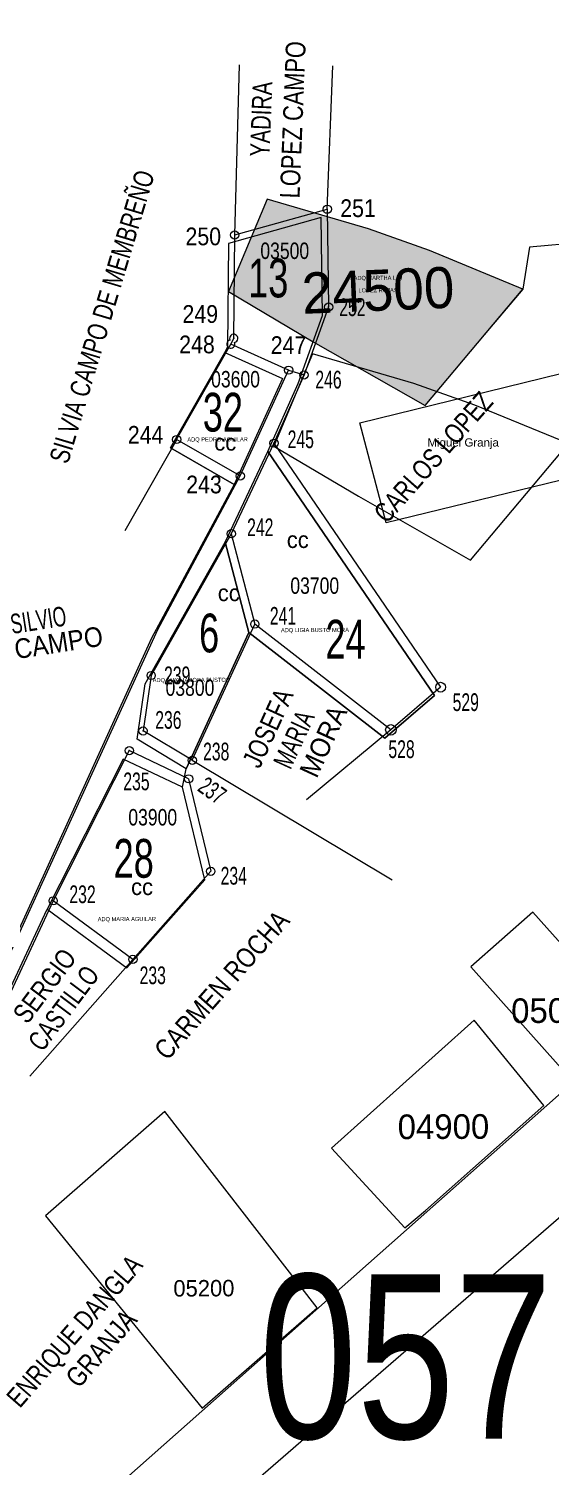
# Model space of a CAD drawing. Header units: inches. Extents: x 610851 to 630254, y 1234683 to 1264905.
# Drawn here: x 623248.4 to 623311.9, y 1244450.3 to 1244625.4 of the extents above; entities that cross this region are included whole.
import ezdxf
from ezdxf.enums import TextEntityAlignment as Align

# ---------------------------------------------------------------- set-up
doc = ezdxf.new("R2010")
doc.units = ezdxf.units.IN
doc.header["$MEASUREMENT"] = 0
for name, color, linetype, lineweight in [('LAYER000', 7, 'Continuous', 0), ('LAYER1', 5, 'Continuous', 0), ('Level 18', 7, 'Continuous', 0), ('Level 2', 7, 'Continuous', 0), ('Level 20', 7, 'Continuous', 0), ('Level 3', 7, 'Continuous', 0), ('Level 4', 7, 'Continuous', 0), ('Level 7', 7, 'Continuous', 0), ('PARCELAS', 7, 'Continuous', 0)]:
    doc.layers.add(name, color=color, linetype=linetype, lineweight=lineweight)
doc.styles.get("Standard").update_dxf_attribs({"font": 'arial.ttf'})
doc.styles.add('Styledgn000', font='dgn000.shx')
doc.styles.add('Styledgn003', font='dgn003.shx')
doc.styles.add('Styledgn032', font='dgn032.shx')

msp = doc.modelspace()

# ---------------------------------------------------------------- hatches: boundary and pattern name
at = {"layer": 'PARCELAS', "linetype": 'Continuous'}
msp.add_hatch(color=6, dxfattribs=at).paths.add_polyline_path([(623296.69251, 1244579.44501), (623308.61621, 1244593.65511), (623297.24211, 1244598.33701), (623289.79511, 1244600.97361), (623277.46711, 1244604.59911), (623272.73811, 1244593.35291), (623283.06081, 1244587.23391)])
msp.add_hatch(color=6, dxfattribs=at).paths.add_polyline_path([(623296.69251, 1244579.44501), (623308.61621, 1244593.65511), (623297.24211, 1244598.33701), (623289.79511, 1244600.97361), (623277.46711, 1244604.59911), (623272.73811, 1244593.35291), (623283.06081, 1244587.23391)])
msp.add_hatch(color=6, dxfattribs=at).paths.add_polyline_path([(623296.69251, 1244579.44501), (623308.61621, 1244593.65511), (623297.24211, 1244598.33701), (623289.79511, 1244600.97361), (623277.46711, 1244604.59911), (623272.73811, 1244593.35291), (623283.06081, 1244587.23391)])

# ---------------------------------------------------------------- linework, layer by layer
at = {"layer": 'LAYER000', "color": 4, "linetype": 'Continuous', "lineweight": 0}
for p, q in [((623281.95779, 1244583.18466), (623278.29069, 1244574.88666)), ((623281.95779, 1244583.18466), (623278.29069, 1244574.88666)), ((623281.95779, 1244583.18466), (623278.29069, 1244574.88666)), ((623264.12519, 1244552.16166), (623274.18719, 1244570.88166)), ((623264.12519, 1244552.16166), (623274.18719, 1244570.88166)), ((623264.12519, 1244552.16166), (623274.18719, 1244570.88166)), ((623237.43289, 1244493.64866), (623264.12519, 1244552.16166)), ((623237.43289, 1244493.64866), (623264.12519, 1244552.16166)), ((623237.43289, 1244493.64866), (623264.12519, 1244552.16166)), ((623251.39449, 1244519.13666), (623236.49829, 1244487.21366)), ((623251.39449, 1244519.13666), (623236.49829, 1244487.21366)), ((623251.39449, 1244519.13666), (623236.49829, 1244487.21366))]:
    msp.add_line(p, q, dxfattribs=at)
at = {"layer": 'LAYER000', "color": 1, "linetype": 'Continuous', "lineweight": 0, "flags": 128}
for points in [[(623273.50079, 1244600.23966), (623274.07627, 1244620.9759)], [(623273.50079, 1244600.23966), (623274.07627, 1244620.9759)], [(623273.50079, 1244600.23966), (623274.07627, 1244620.9759)], [(623284.77949, 1244603.37266), (623285.47242, 1244620.83919)], [(623284.77949, 1244603.37266), (623285.47242, 1244620.83919)], [(623284.77949, 1244603.37266), (623285.47242, 1244620.83919)], [(623266.43943, 1244575.32617), (623260.1357, 1244564.21044)], [(623266.43943, 1244575.32617), (623260.1357, 1244564.21044)], [(623266.43943, 1244575.32617), (623260.1357, 1244564.21044)], [(623292.53249, 1244539.95396), (623282.25414, 1244531.41954)], [(623292.53249, 1244539.95396), (623282.25414, 1244531.41954)], [(623292.53249, 1244539.95396), (623282.25414, 1244531.41954)], [(623268.34399, 1244536.25166), (623292.69372, 1244521.70299)], [(623268.34399, 1244536.25166), (623292.69372, 1244521.70299)], [(623268.34399, 1244536.25166), (623292.69372, 1244521.70299)], [(623261.10949, 1244512.00066), (623248.5463, 1244497.78653)], [(623261.10949, 1244512.00066), (623248.5463, 1244497.78653)], [(623261.10949, 1244512.00066), (623248.5463, 1244497.78653)]]:
    msp.add_lwpolyline(points, dxfattribs=at)
at = {"layer": 'LAYER000', "color": 1, "linetype": 'Continuous', "lineweight": 0}
for p in [(623284.77949, 1244603.37266), (623284.77949, 1244603.37266), (623284.77949, 1244603.37266), (623273.50079, 1244600.23966), (623273.50079, 1244600.23966), (623273.50079, 1244600.23966), (623284.94389, 1244591.47066), (623284.94389, 1244591.47066), (623284.94389, 1244591.47066), (623273.02479, 1244586.95366), (623273.02479, 1244586.95366), (623273.02479, 1244586.95366), (623273.38649, 1244587.64766), (623273.38649, 1244587.64766), (623273.38649, 1244587.64766), (623280.07419, 1244583.77266), (623280.07419, 1244583.77266), (623280.07419, 1244583.77266), (623281.95779, 1244583.18966), (623281.95779, 1244583.18966), (623281.95779, 1244583.18966), (623266.43509, 1244575.33366), (623266.43509, 1244575.33366), (623266.43509, 1244575.33366), (623278.29069, 1244574.89166), (623278.29069, 1244574.89166), (623278.29069, 1244574.89166), (623275.95099, 1244552.84366), (623275.95099, 1244552.84366), (623275.95099, 1244552.84366), (623263.33459, 1244546.58966), (623263.33459, 1244546.58966), (623263.33459, 1244546.58966), (623262.34889, 1244539.83866), (623262.34889, 1244539.83866), (623262.34889, 1244539.83866), (623260.66649, 1244537.42966), (623260.66649, 1244537.42966), (623260.66649, 1244537.42966), (623251.39449, 1244519.14166), (623251.39449, 1244519.14166), (623251.39449, 1244519.14166), (623261.10949, 1244512.00566), (623261.10949, 1244512.00566), (623261.10949, 1244512.00566)]:
    msp.add_point(p, dxfattribs=at)
at = {"layer": 'LAYER1', "color": 2, "flags": 128}
msp.add_lwpolyline([(623313.22028, 1244583.34404), (623316.43849, 1244571.16195), (623291.96306, 1244565.16247), (623288.74486, 1244577.34456), (623313.22028, 1244583.34404)], dxfattribs=at)
msp.add_lwpolyline([(623313.22028, 1244583.34404), (623316.43849, 1244571.16195), (623291.96306, 1244565.16247), (623288.74486, 1244577.34456), (623313.22028, 1244583.34404)], dxfattribs=at)
msp.add_lwpolyline([(623313.22028, 1244583.34404), (623316.43849, 1244571.16195), (623291.96306, 1244565.16247), (623288.74486, 1244577.34456), (623313.22028, 1244583.34404)], dxfattribs=at)
at = {"layer": 'Level 2', "color": 5, "linetype": 'Continuous', "lineweight": 0}
for p, q in [((623336.31998, 1244601.10593), (623309.42371, 1244598.74141)), ((623336.31998, 1244601.10593), (623309.42371, 1244598.74141)), ((623336.31998, 1244601.10593), (623309.42371, 1244598.74141)), ((623309.42371, 1244598.74141), (623308.61621, 1244593.65511)), ((623309.42371, 1244598.74141), (623308.61621, 1244593.65511)), ((623309.42371, 1244598.74141), (623308.61621, 1244593.65511)), ((623308.61621, 1244593.65511), (623303.62915, 1244587.78832)), ((623308.61621, 1244593.65511), (623303.62915, 1244587.78832)), ((623308.61621, 1244593.65511), (623303.62915, 1244587.78832))]:
    msp.add_line(p, q, dxfattribs=at)
at = {"layer": 'Level 2', "color": 6, "linetype": 'Continuous', "lineweight": 0, "flags": 128}
for points in [[(623232.49987, 1244697.91946), (623258.18487, 1244690.19746), (623271.11287, 1244686.31046), (623281.00287, 1244683.33546), (623293.84987, 1244674.28746), (623279.62787, 1244660.24746), (623286.99387, 1244651.39546), (623304.29087, 1244664.71246), (623315.69687, 1244653.58346), (623336.30287, 1244601.14946), (623340.12287, 1244579.48946), (623343.62687, 1244563.71746), (623347.50487, 1244551.94446), (623349.48187, 1244544.67946), (623337.85687, 1244523.94446), (623336.44887, 1244516.29846), (623253.81387, 1244443.09746)], [(623232.49987, 1244697.91946), (623258.18487, 1244690.19746), (623271.11287, 1244686.31046), (623281.00287, 1244683.33546), (623293.84987, 1244674.28746), (623279.62787, 1244660.24746), (623286.99387, 1244651.39546), (623304.29087, 1244664.71246), (623315.69687, 1244653.58346), (623336.30287, 1244601.14946), (623340.12287, 1244579.48946), (623343.62687, 1244563.71746), (623347.50487, 1244551.94446), (623349.48187, 1244544.67946), (623337.85687, 1244523.94446), (623336.44887, 1244516.29846), (623253.81387, 1244443.09746)], [(623232.49987, 1244697.91946), (623258.18487, 1244690.19746), (623271.11287, 1244686.31046), (623281.00287, 1244683.33546), (623293.84987, 1244674.28746), (623279.62787, 1244660.24746), (623286.99387, 1244651.39546), (623304.29087, 1244664.71246), (623315.69687, 1244653.58346), (623336.30287, 1244601.14946), (623340.12287, 1244579.48946), (623343.62687, 1244563.71746), (623347.50487, 1244551.94446), (623349.48187, 1244544.67946), (623337.85687, 1244523.94446), (623336.44887, 1244516.29846), (623253.81387, 1244443.09746)], [(623224.50987, 1244403.87046), (623314.15087, 1244481.54746), (623316.82587, 1244479.95646), (623328.69187, 1244471.00146), (623329.23887, 1244475.71146), (623330.90287, 1244480.82046), (623333.13187, 1244485.46946), (623337.17187, 1244491.49746), (623345.55487, 1244498.76746), (623355.68287, 1244500.73546), (623353.13387, 1244504.51446), (623386.68287, 1244539.71446), (623374.95787, 1244565.00146), (623364.61187, 1244558.78046), (623355.26687, 1244575.43546), (623377.79487, 1244590.59546), (623374.24787, 1244597.11646), (623369.20587, 1244606.38446), (623364.45087, 1244615.12446), (623354.26887, 1244610.98546), (623350.11687, 1244619.88446), (623345.96287, 1244628.78546)], [(623224.50987, 1244403.87046), (623314.15087, 1244481.54746), (623316.82587, 1244479.95646), (623328.69187, 1244471.00146), (623329.23887, 1244475.71146), (623330.90287, 1244480.82046), (623333.13187, 1244485.46946), (623337.17187, 1244491.49746), (623345.55487, 1244498.76746), (623355.68287, 1244500.73546), (623353.13387, 1244504.51446), (623386.68287, 1244539.71446), (623374.95787, 1244565.00146), (623364.61187, 1244558.78046), (623355.26687, 1244575.43546), (623377.79487, 1244590.59546), (623374.24787, 1244597.11646), (623369.20587, 1244606.38446), (623364.45087, 1244615.12446), (623354.26887, 1244610.98546), (623350.11687, 1244619.88446), (623345.96287, 1244628.78546)], [(623224.50987, 1244403.87046), (623314.15087, 1244481.54746), (623316.82587, 1244479.95646), (623328.69187, 1244471.00146), (623329.23887, 1244475.71146), (623330.90287, 1244480.82046), (623333.13187, 1244485.46946), (623337.17187, 1244491.49746), (623345.55487, 1244498.76746), (623355.68287, 1244500.73546), (623353.13387, 1244504.51446), (623386.68287, 1244539.71446), (623374.95787, 1244565.00146), (623364.61187, 1244558.78046), (623355.26687, 1244575.43546), (623377.79487, 1244590.59546), (623374.24787, 1244597.11646), (623369.20587, 1244606.38446), (623364.45087, 1244615.12446), (623354.26887, 1244610.98546), (623350.11687, 1244619.88446), (623345.96287, 1244628.78546)], [(623235.75787, 1244486.19046), (623250.65387, 1244518.11346), (623260.36887, 1244510.97746), (623269.84987, 1244521.70346), (623267.15287, 1244532.96446), (623267.60387, 1244535.22846), (623275.21087, 1244551.81546), (623291.79187, 1244538.93046), (623297.84487, 1244544.13246), (623277.55087, 1244573.86346), (623281.21787, 1244582.16146), (623284.20387, 1244590.44246), (623284.03887, 1244602.34446), (623272.76087, 1244599.21146), (623272.64587, 1244586.61946), (623272.28487, 1244585.92546), (623265.69487, 1244574.30546), (623273.44687, 1244569.85846), (623263.38487, 1244551.13846), (623236.69287, 1244492.62546)], [(623235.75787, 1244486.19046), (623250.65387, 1244518.11346), (623260.36887, 1244510.97746), (623269.84987, 1244521.70346), (623267.15287, 1244532.96446), (623267.60387, 1244535.22846), (623275.21087, 1244551.81546), (623291.79187, 1244538.93046), (623297.84487, 1244544.13246), (623277.55087, 1244573.86346), (623281.21787, 1244582.16146), (623284.20387, 1244590.44246), (623284.03887, 1244602.34446), (623272.76087, 1244599.21146), (623272.64587, 1244586.61946), (623272.28487, 1244585.92546), (623265.69487, 1244574.30546), (623273.44687, 1244569.85846), (623263.38487, 1244551.13846), (623236.69287, 1244492.62546)], [(623235.75787, 1244486.19046), (623250.65387, 1244518.11346), (623260.36887, 1244510.97746), (623269.84987, 1244521.70346), (623267.15287, 1244532.96446), (623267.60387, 1244535.22846), (623275.21087, 1244551.81546), (623291.79187, 1244538.93046), (623297.84487, 1244544.13246), (623277.55087, 1244573.86346), (623281.21787, 1244582.16146), (623284.20387, 1244590.44246), (623284.03887, 1244602.34446), (623272.76087, 1244599.21146), (623272.64587, 1244586.61946), (623272.28487, 1244585.92546), (623265.69487, 1244574.30546), (623273.44687, 1244569.85846), (623263.38487, 1244551.13846), (623236.69287, 1244492.62546)]]:
    msp.add_lwpolyline(points, dxfattribs=at)
at = {"layer": 'Level 20', "color": 2, "linetype": 'Continuous', "lineweight": 0, "flags": 128}
for points in [[(623265.69487, 1244574.30546), (623272.28487, 1244585.92546), (623279.33387, 1244582.74446), (623273.44687, 1244569.85846), (623265.69487, 1244574.30546)], [(623265.69487, 1244574.30546), (623272.28487, 1244585.92546), (623279.33387, 1244582.74446), (623273.44687, 1244569.85846), (623265.69487, 1244574.30546)], [(623265.69487, 1244574.30546), (623272.28487, 1244585.92546), (623279.33387, 1244582.74446), (623273.44687, 1244569.85846), (623265.69487, 1244574.30546)], [(623302.22048, 1244560.61705), (623314.14418, 1244574.82715), (623302.77008, 1244579.50905), (623295.32308, 1244582.14565), (623282.99508, 1244585.77115), (623278.26608, 1244574.52495), (623288.58878, 1244568.40595), (623302.22048, 1244560.61705)], [(623302.22048, 1244560.61705), (623314.14418, 1244574.82715), (623302.77008, 1244579.50905), (623295.32308, 1244582.14565), (623282.99508, 1244585.77115), (623278.26608, 1244574.52495), (623288.58878, 1244568.40595), (623302.22048, 1244560.61705)], [(623302.22048, 1244560.61705), (623314.14418, 1244574.82715), (623302.77008, 1244579.50905), (623295.32308, 1244582.14565), (623282.99508, 1244585.77115), (623278.26608, 1244574.52495), (623288.58878, 1244568.40595), (623302.22048, 1244560.61705)], [(623272.35087, 1244562.82146), (623277.55087, 1244573.86346), (623297.84487, 1244544.13246), (623291.79187, 1244538.93046), (623275.21087, 1244551.81546), (623272.35087, 1244562.82146)], [(623272.35087, 1244562.82146), (623277.55087, 1244573.86346), (623297.84487, 1244544.13246), (623291.79187, 1244538.93046), (623275.21087, 1244551.81546), (623272.35087, 1244562.82146)], [(623272.35087, 1244562.82146), (623277.55087, 1244573.86346), (623297.84487, 1244544.13246), (623291.79187, 1244538.93046), (623275.21087, 1244551.81546), (623272.35087, 1244562.82146)], [(623262.59487, 1244545.56146), (623272.35087, 1244562.82146), (623275.21087, 1244551.81546), (623267.60387, 1244535.22846), (623261.60887, 1244538.81046), (623262.59487, 1244545.56146)], [(623262.59487, 1244545.56146), (623272.35087, 1244562.82146), (623275.21087, 1244551.81546), (623267.60387, 1244535.22846), (623261.60887, 1244538.81046), (623262.59487, 1244545.56146)], [(623262.59487, 1244545.56146), (623272.35087, 1244562.82146), (623275.21087, 1244551.81546), (623267.60387, 1244535.22846), (623261.60887, 1244538.81046), (623262.59487, 1244545.56146)], [(623260.36887, 1244510.97746), (623269.84987, 1244521.70346), (623267.15287, 1244532.96446), (623259.92587, 1244536.40146), (623250.65387, 1244518.11346), (623260.36887, 1244510.97746)], [(623260.36887, 1244510.97746), (623269.84987, 1244521.70346), (623267.15287, 1244532.96446), (623259.92587, 1244536.40146), (623250.65387, 1244518.11346), (623260.36887, 1244510.97746)], [(623260.36887, 1244510.97746), (623269.84987, 1244521.70346), (623267.15287, 1244532.96446), (623259.92587, 1244536.40146), (623250.65387, 1244518.11346), (623260.36887, 1244510.97746)]]:
    msp.add_lwpolyline(points, dxfattribs=at)
at = {"layer": 'Level 3', "color": 6, "linetype": 'Continuous', "lineweight": 0}
for p, q in [((623273.50079, 1244600.23466), (623284.77949, 1244603.36766)), ((623273.50079, 1244600.23466), (623284.77949, 1244603.36766)), ((623273.50079, 1244600.23466), (623284.77949, 1244603.36766)), ((623284.77949, 1244603.36766), (623284.94389, 1244591.46566)), ((623284.77949, 1244603.36766), (623284.94389, 1244591.46566)), ((623284.77949, 1244603.36766), (623284.94389, 1244591.46566)), ((623273.38649, 1244587.64266), (623273.50079, 1244600.23466)), ((623273.38649, 1244587.64266), (623273.50079, 1244600.23466)), ((623273.38649, 1244587.64266), (623273.50079, 1244600.23466)), ((623284.94389, 1244591.46566), (623281.95779, 1244583.18466)), ((623284.94389, 1244591.46566), (623281.95779, 1244583.18466)), ((623284.94389, 1244591.46566), (623281.95779, 1244583.18466)), ((623266.43509, 1244575.32866), (623273.02479, 1244586.94866)), ((623266.43509, 1244575.32866), (623273.02479, 1244586.94866)), ((623266.43509, 1244575.32866), (623273.02479, 1244586.94866)), ((623273.02479, 1244586.94866), (623273.38649, 1244587.64266)), ((623273.02479, 1244586.94866), (623273.38649, 1244587.64266)), ((623273.02479, 1244586.94866), (623273.38649, 1244587.64266)), ((623274.18719, 1244570.88166), (623280.07419, 1244583.76766)), ((623274.18719, 1244570.88166), (623280.07419, 1244583.76766)), ((623274.18719, 1244570.88166), (623280.07419, 1244583.76766)), ((623278.29069, 1244574.88666), (623273.09119, 1244563.84466)), ((623278.29069, 1244574.88666), (623273.09119, 1244563.84466)), ((623278.29069, 1244574.88666), (623273.09119, 1244563.84466)), ((623273.09119, 1244563.84466), (623275.95099, 1244552.83866)), ((623273.09119, 1244563.84466), (623275.95099, 1244552.83866)), ((623273.09119, 1244563.84466), (623275.95099, 1244552.83866)), ((623267.89259, 1244533.98766), (623270.58969, 1244522.72666)), ((623267.89259, 1244533.98766), (623270.58969, 1244522.72666)), ((623267.89259, 1244533.98766), (623270.58969, 1244522.72666)), ((623270.58969, 1244522.72666), (623261.10949, 1244512.00066)), ((623270.58969, 1244522.72666), (623261.10949, 1244512.00066)), ((623270.58969, 1244522.72666), (623261.10949, 1244512.00066)), ((623261.10949, 1244512.00066), (623251.39449, 1244519.13666)), ((623261.10949, 1244512.00066), (623251.39449, 1244519.13666)), ((623261.10949, 1244512.00066), (623251.39449, 1244519.13666))]:
    msp.add_line(p, q, dxfattribs=at)
at = {"layer": 'Level 3', "color": 6, "linetype": 'Continuous', "lineweight": 0, "flags": 128}
for points in [[(623280.07419, 1244583.76766), (623273.02479, 1244586.94866)], [(623280.07419, 1244583.76766), (623273.02479, 1244586.94866)], [(623280.07419, 1244583.76766), (623273.02479, 1244586.94866)], [(623280.07419, 1244583.76766), (623281.95779, 1244583.18466)], [(623280.07419, 1244583.76766), (623281.95779, 1244583.18466)], [(623280.07419, 1244583.76766), (623281.95779, 1244583.18466)], [(623274.18719, 1244570.88166), (623266.43509, 1244575.32866)], [(623274.18719, 1244570.88166), (623266.43509, 1244575.32866)], [(623274.18719, 1244570.88166), (623266.43509, 1244575.32866)], [(623278.29069, 1244574.88666), (623298.58509, 1244545.15596), (623292.53249, 1244539.95396), (623275.95099, 1244552.83866)], [(623278.29069, 1244574.88666), (623298.58509, 1244545.15596), (623292.53249, 1244539.95396), (623275.95099, 1244552.83866)], [(623278.29069, 1244574.88666), (623298.58509, 1244545.15596), (623292.53249, 1244539.95396), (623275.95099, 1244552.83866)], [(623273.09119, 1244563.84466), (623263.33459, 1244546.58466)], [(623273.09119, 1244563.84466), (623263.33459, 1244546.58466)], [(623273.09119, 1244563.84466), (623263.33459, 1244546.58466)], [(623268.34399, 1244536.25166), (623275.95099, 1244552.83866)], [(623268.34399, 1244536.25166), (623275.95099, 1244552.83866)], [(623268.34399, 1244536.25166), (623275.95099, 1244552.83866)], [(623263.33459, 1244546.58466), (623262.34889, 1244539.83366)], [(623263.33459, 1244546.58466), (623262.34889, 1244539.83366)], [(623263.33459, 1244546.58466), (623262.34889, 1244539.83366)], [(623268.34399, 1244536.25166), (623262.34889, 1244539.83366)], [(623268.34399, 1244536.25166), (623262.34889, 1244539.83366)], [(623268.34399, 1244536.25166), (623262.34889, 1244539.83366)], [(623260.66649, 1244537.42466), (623251.39449, 1244519.13666)], [(623260.66649, 1244537.42466), (623251.39449, 1244519.13666)], [(623260.66649, 1244537.42466), (623251.39449, 1244519.13666)], [(623267.89259, 1244533.98766), (623260.66649, 1244537.42466)], [(623267.89259, 1244533.98766), (623260.66649, 1244537.42466)], [(623267.89259, 1244533.98766), (623260.66649, 1244537.42466)], [(623322.10935, 1244503.96797), (623309.81836, 1244517.76804), (623302.27843, 1244511.08224), (623314.56799, 1244497.28044), (623322.10935, 1244503.96797)], [(623322.10935, 1244503.96797), (623309.81836, 1244517.76804), (623302.27843, 1244511.08224), (623314.56799, 1244497.28044), (623322.10935, 1244503.96797)], [(623322.10935, 1244503.96797), (623309.81836, 1244517.76804), (623302.27843, 1244511.08224), (623314.56799, 1244497.28044), (623322.10935, 1244503.96797)], [(623294.22017, 1244479.28964), (623296.7503, 1244481.40755), (623311.14296, 1244494.20629), (623302.66679, 1244504.58171), (623285.3063, 1244489.01576), (623294.22017, 1244479.28964)], [(623294.22017, 1244479.28964), (623296.7503, 1244481.40755), (623311.14296, 1244494.20629), (623302.66679, 1244504.58171), (623285.3063, 1244489.01576), (623294.22017, 1244479.28964)], [(623294.22017, 1244479.28964), (623296.7503, 1244481.40755), (623311.14296, 1244494.20629), (623302.66679, 1244504.58171), (623285.3063, 1244489.01576), (623294.22017, 1244479.28964)], [(623269.55398, 1244457.33903), (623283.53508, 1244469.57611), (623264.98796, 1244493.46045), (623250.44293, 1244480.77455), (623269.55398, 1244457.33903)], [(623269.55398, 1244457.33903), (623283.53508, 1244469.57611), (623264.98796, 1244493.46045), (623250.44293, 1244480.77455), (623269.55398, 1244457.33903)], [(623269.55398, 1244457.33903), (623283.53508, 1244469.57611), (623264.98796, 1244493.46045), (623250.44293, 1244480.77455), (623269.55398, 1244457.33903)]]:
    msp.add_lwpolyline(points, dxfattribs=at)
at = {"layer": 'Level 4', "color": 5, "linetype": 'Continuous', "lineweight": 0}
for centre, radius in [((623284.77949, 1244603.37266), 0.5), ((623284.77949, 1244603.37266), 0.5), ((623284.77949, 1244603.37266), 0.5), ((623273.50561, 1244600.236), 0.5), ((623273.50561, 1244600.236), 0.5), ((623273.50561, 1244600.236), 0.5), ((623284.9422, 1244591.46095), 0.5), ((623284.9422, 1244591.46095), 0.5), ((623284.9422, 1244591.46095), 0.5), ((623280.06964, 1244583.76971), 0.5), ((623280.06964, 1244583.76971), 0.5), ((623280.06964, 1244583.76971), 0.5), ((623281.95302, 1244583.18614), 0.5), ((623281.95302, 1244583.18614), 0.5), ((623281.95302, 1244583.18614), 0.5), ((623266.43943, 1244575.32617), 0.5), ((623266.43943, 1244575.32617), 0.5), ((623266.43943, 1244575.32617), 0.5), ((623278.28856, 1244574.88213), 0.5), ((623278.28856, 1244574.88213), 0.5), ((623278.28856, 1244574.88213), 0.5), ((623274.18719, 1244570.88166), 0.5), ((623274.18719, 1244570.88166), 0.5), ((623274.18719, 1244570.88166), 0.5), ((623273.09119, 1244563.84466), 0.5), ((623273.09119, 1244563.84466), 0.5), ((623273.09119, 1244563.84466), 0.5), ((623275.95099, 1244552.83866), 0.5), ((623275.95099, 1244552.83866), 0.5), ((623275.95099, 1244552.83866), 0.5), ((623263.33387, 1244546.57971), 0.5), ((623263.33387, 1244546.57971), 0.5), ((623263.33387, 1244546.57971), 0.5), ((623298.58509, 1244545.15596), 0.59572), ((623298.58509, 1244545.15596), 0.59572), ((623298.58509, 1244545.15596), 0.59572), ((623262.34603, 1244539.82956), 0.5), ((623262.34603, 1244539.82956), 0.5), ((623262.34603, 1244539.82956), 0.5), ((623292.53249, 1244539.95396), 0.6415), ((623292.53249, 1244539.95396), 0.6415), ((623292.53249, 1244539.95396), 0.6415), ((623260.66936, 1244537.42876), 0.5), ((623260.66936, 1244537.42876), 0.5), ((623260.66936, 1244537.42876), 0.5), ((623268.34399, 1244536.25166), 0.5), ((623268.34399, 1244536.25166), 0.5), ((623268.34399, 1244536.25166), 0.5), ((623267.89259, 1244533.98766), 0.5), ((623267.89259, 1244533.98766), 0.5), ((623267.89259, 1244533.98766), 0.5), ((623270.58969, 1244522.72666), 0.5), ((623270.58969, 1244522.72666), 0.5), ((623270.58969, 1244522.72666), 0.5), ((623251.39852, 1244519.1337), 0.5), ((623251.39852, 1244519.1337), 0.5), ((623251.39852, 1244519.1337), 0.5), ((623261.10546, 1244512.00362), 0.5), ((623261.10546, 1244512.00362), 0.5), ((623261.10546, 1244512.00362), 0.5)]:
    msp.add_circle(centre, radius, dxfattribs=at)
for centre, start, end in [((623273.02233, 1244586.94431), 100.250686, 25.002641), ((623273.02233, 1244586.94431), 100.250686, 25.002641), ((623273.02233, 1244586.94431), 100.250686, 25.002641), ((623273.38649, 1244587.64766), 280.250686, 205.002641), ((623273.38649, 1244587.64766), 280.250686, 205.002641), ((623273.38649, 1244587.64766), 280.250686, 205.002641)]:
    msp.add_arc(centre, 0.5, start, end, dxfattribs=at)
at = {"layer": 'PARCELAS', "color": 6, "linetype": 'Continuous', "lineweight": 0, "flags": 128}
msp.add_lwpolyline([(623296.69251, 1244579.44501), (623308.61621, 1244593.65511), (623297.24211, 1244598.33701), (623289.79511, 1244600.97361), (623277.46711, 1244604.59911), (623272.73811, 1244593.35291), (623283.06081, 1244587.23391), (623296.69251, 1244579.44501)], dxfattribs=at)
msp.add_lwpolyline([(623296.69251, 1244579.44501), (623308.61621, 1244593.65511), (623297.24211, 1244598.33701), (623289.79511, 1244600.97361), (623277.46711, 1244604.59911), (623272.73811, 1244593.35291), (623283.06081, 1244587.23391), (623296.69251, 1244579.44501)], dxfattribs=at)
msp.add_lwpolyline([(623296.69251, 1244579.44501), (623308.61621, 1244593.65511), (623297.24211, 1244598.33701), (623289.79511, 1244600.97361), (623277.46711, 1244604.59911), (623272.73811, 1244593.35291), (623283.06081, 1244587.23391), (623296.69251, 1244579.44501)], dxfattribs=at)

# ---------------------------------------------------------------- texts
at = {"layer": 'LAYER000', "color": 4, "linetype": 'Continuous', "lineweight": 0, "style": 'Styledgn000'}
for s, rotation, width, p in [('LOPEZ CAMPO', 87.7281644, 0.82585, (623281.39956, 1244604.65859)), ('LOPEZ CAMPO', 87.7281644, 0.82585, (623281.39956, 1244604.65859)), ('LOPEZ CAMPO', 87.7281644, 0.82585, (623281.39956, 1244604.65859)), ('YADIRA', 87.7281644, 0.764862, (623277.74156, 1244609.73059)), ('YADIRA', 87.7281644, 0.764862, (623277.74156, 1244609.73059)), ('YADIRA', 87.7281644, 0.764862, (623277.74156, 1244609.73059)), ('SILVIA CAMPO DE MEMBREÑO', 73.332824, 0.773522, (623253.19056, 1244572.24359)), ('SILVIA CAMPO DE MEMBREÑO', 73.332824, 0.773522, (623253.19056, 1244572.24359)), ('SILVIA CAMPO DE MEMBREÑO', 73.332824, 0.773522, (623253.19056, 1244572.24359)), ('CARLOS LOPEZ', 48.5280678, 0.803677, (623292.04356, 1244564.96959)), ('CARLOS LOPEZ', 48.5280678, 0.803677, (623292.04356, 1244564.96959)), ('CARLOS LOPEZ', 48.5280678, 0.803677, (623292.04356, 1244564.96959)), ('SILVIO', 8.9027426, 0.660023, (623246.39556, 1244551.62459)), ('SILVIO', 8.9027426, 0.660023, (623246.39556, 1244551.62459)), ('SILVIO', 8.9027426, 0.660023, (623246.39556, 1244551.62459)), ('CAMPO', 8.9027426, 0.922363, (623246.87556, 1244548.55659)), ('CAMPO', 8.9027426, 0.922363, (623246.87556, 1244548.55659)), ('CAMPO', 8.9027426, 0.922363, (623246.87556, 1244548.55659)), ('JOSEFA', 65.3632341, 0.803848, (623276.54356, 1244535.13159)), ('JOSEFA', 65.3632341, 0.803848, (623276.54356, 1244535.13159)), ('JOSEFA', 65.3632341, 0.803848, (623276.54356, 1244535.13159)), ('MARIA ', 65.3632341, 0.71044, (623280.29556, 1244535.01059)), ('MARIA ', 65.3632341, 0.71044, (623280.29556, 1244535.01059)), ('MARIA ', 65.3632341, 0.71044, (623280.29556, 1244535.01059)), ('MORA', 65.3632341, 0.943215, (623283.49256, 1244533.94759)), ('MORA', 65.3632341, 0.943215, (623283.49256, 1244533.94759)), ('MORA', 65.3632341, 0.943215, (623283.49256, 1244533.94759)), ('CARMEN ROCHA', 48.5280678, 0.861755, (623265.29956, 1244499.56759)), ('CARMEN ROCHA', 48.5280678, 0.861755, (623265.29956, 1244499.56759)), ('CARMEN ROCHA', 48.5280678, 0.861755, (623265.29956, 1244499.56759)), ('SERGIO', 53.1002528, 0.81528, (623248.25156, 1244503.99959)), ('SERGIO', 53.1002528, 0.81528, (623248.25156, 1244503.99959)), ('SERGIO', 53.1002528, 0.81528, (623248.25156, 1244503.99959)), ('CASTILLO', 53.1002528, 0.759975, (623250.07956, 1244500.62959)), ('CASTILLO', 53.1002528, 0.759975, (623250.07956, 1244500.62959)), ('CASTILLO', 53.1002528, 0.759975, (623250.07956, 1244500.62959)), ('ENRIQUE DANGLA', 49.0585586, 0.80362, (623247.33156, 1244457.23659)), ('ENRIQUE DANGLA', 49.0585586, 0.80362, (623247.33156, 1244457.23659)), ('ENRIQUE DANGLA', 49.0585586, 0.80362, (623247.33156, 1244457.23659)), ('GRANJA', 49.0585586, 0.850265, (623254.52156, 1244459.64159)), ('GRANJA', 49.0585586, 0.850265, (623254.52156, 1244459.64159)), ('GRANJA', 49.0585586, 0.850265, (623254.52156, 1244459.64159))]:
    msp.add_text(s, height=2.4, rotation=rotation, dxfattribs=dict(at, width=width)).set_placement(p)
at = {"layer": 'LAYER000', "color": 1, "linetype": 'Continuous', "lineweight": 0, "style": 'Styledgn000'}
for s, width, p in [('251', 0.9, (623286.35856, 1244602.41659)), ('251', 0.9, (623286.35856, 1244602.41659)), ('251', 0.9, (623286.35856, 1244602.41659)), ('250', 0.9, (623267.50856, 1244598.98159)), ('250', 0.9, (623267.50856, 1244598.98159)), ('250', 0.9, (623267.50856, 1244598.98159)), ('252', 0.664933, (623286.23456, 1244590.35259)), ('252', 0.664933, (623286.23456, 1244590.35259)), ('252', 0.664933, (623286.23456, 1244590.35259)), ('249', 0.9, (623267.14356, 1244589.53259)), ('249', 0.9, (623267.14356, 1244589.53259)), ('249', 0.9, (623267.14356, 1244589.53259)), ('248', 0.9, (623266.74156, 1244585.82359)), ('248', 0.9, (623266.74156, 1244585.82359)), ('248', 0.9, (623266.74156, 1244585.82359)), ('247', 0.9, (623277.88956, 1244585.73959)), ('247', 0.9, (623277.88956, 1244585.73959)), ('247', 0.9, (623277.88956, 1244585.73959)), ('246', 0.664933, (623283.32456, 1244581.53759)), ('246', 0.664933, (623283.32456, 1244581.53759)), ('246', 0.664933, (623283.32456, 1244581.53759)), ('244', 0.9, (623260.48956, 1244574.81459)), ('244', 0.9, (623260.48956, 1244574.81459)), ('244', 0.9, (623260.48956, 1244574.81459)), ('245', 0.664933, (623279.95156, 1244574.26959)), ('245', 0.664933, (623279.95156, 1244574.26959)), ('245', 0.664933, (623279.95156, 1244574.26959)), ('243', 0.9, (623267.59756, 1244568.76459)), ('243', 0.9, (623267.59756, 1244568.76459)), ('243', 0.9, (623267.59756, 1244568.76459)), ('242', 0.664933, (623275.01456, 1244563.55059)), ('242', 0.664933, (623275.01456, 1244563.55059)), ('242', 0.664933, (623275.01456, 1244563.55059)), ('241', 0.664933, (623277.78356, 1244552.76359)), ('241', 0.664933, (623277.78356, 1244552.76359)), ('241', 0.664933, (623277.78356, 1244552.76359)), ('239', 0.664933, (623264.89956, 1244545.51559)), ('239', 0.664933, (623264.89956, 1244545.51559)), ('239', 0.664933, (623264.89956, 1244545.51559)), ('529', 0.664933, (623300.04456, 1244542.24859)), ('529', 0.664933, (623300.04456, 1244542.24859)), ('529', 0.664933, (623300.04456, 1244542.24859)), ('236', 0.664933, (623263.82256, 1244540.08759)), ('236', 0.664933, (623263.82256, 1244540.08759)), ('236', 0.664933, (623263.82256, 1244540.08759)), ('238', 0.664933, (623269.64956, 1244536.23659)), ('238', 0.664933, (623269.64956, 1244536.23659)), ('238', 0.664933, (623269.64956, 1244536.23659)), ('528', 0.664933, (623292.22256, 1244536.52459)), ('528', 0.664933, (623292.22256, 1244536.52459)), ('528', 0.664933, (623292.22256, 1244536.52459)), ('235', 0.664933, (623259.93456, 1244532.59959)), ('235', 0.664933, (623259.93456, 1244532.59959)), ('235', 0.664933, (623259.93456, 1244532.59959)), ('234', 0.664933, (623271.78756, 1244521.10859)), ('234', 0.664933, (623271.78756, 1244521.10859)), ('234', 0.664933, (623271.78756, 1244521.10859)), ('232', 0.664933, (623253.36656, 1244518.84959)), ('232', 0.664933, (623253.36656, 1244518.84959)), ('232', 0.664933, (623253.36656, 1244518.84959)), ('233', 0.664933, (623261.91856, 1244508.98259)), ('233', 0.664933, (623261.91856, 1244508.98259)), ('233', 0.664933, (623261.91856, 1244508.98259))]:
    msp.add_text(s, height=2.16, dxfattribs=dict(at, width=width)).set_placement(p)
at = {"layer": 'LAYER000', "color": 4, "linetype": 'Continuous', "lineweight": 0, "style": 'Styledgn000', "width": 0.699008}
for s, height, p in [('13', 4.714776, (623275.13756, 1244592.63259)), ('13', 4.714776, (623275.13756, 1244592.63259)), ('13', 4.714776, (623275.13756, 1244592.63259)), ('32', 4.714776, (623269.61556, 1244576.29459)), ('32', 4.714776, (623269.61556, 1244576.29459)), ('32', 4.714776, (623269.61556, 1244576.29459)), ('6', 4.71478, (623269.16356, 1244549.39759)), ('6', 4.71478, (623269.16356, 1244549.39759)), ('6', 4.71478, (623269.16356, 1244549.39759)), ('24', 4.714776, (623284.55356, 1244548.64759)), ('24', 4.714776, (623284.55356, 1244548.64759)), ('24', 4.714776, (623284.55356, 1244548.64759)), ('28', 4.714776, (623258.75256, 1244521.94859)), ('28', 4.714776, (623258.75256, 1244521.94859)), ('28', 4.714776, (623258.75256, 1244521.94859))]:
    msp.add_text(s, height=height, dxfattribs=at).set_placement(p)
at = {"layer": 'LAYER000', "color": 1, "linetype": 'Continuous', "lineweight": 0, "style": 'Styledgn000', "width": 0.664933}
msp.add_text('237', height=2.16, rotation=324.6122692, dxfattribs=at).set_placement((623268.84756, 1244532.61659))
msp.add_text('237', height=2.16, rotation=324.6122692, dxfattribs=at).set_placement((623268.84756, 1244532.61659))
msp.add_text('237', height=2.16, rotation=324.6122692, dxfattribs=at).set_placement((623268.84756, 1244532.61659))
at = {"layer": 'Level 18', "color": 7, "linetype": 'Continuous', "lineweight": 0, "style": 'Styledgn003'}
for s, p in [('05000', (623312.75597, 1244505.76757)), ('05000', (623312.75597, 1244505.76757)), ('05000', (623312.75597, 1244505.76757)), ('05000', (623312.75597, 1244505.76757)), ('05000', (623312.75597, 1244505.76757)), ('05000', (623312.75597, 1244505.76757)), ('04900', (623298.93001, 1244491.62738)), ('04900', (623298.93001, 1244491.62738)), ('04900', (623298.93001, 1244491.62738)), ('04900', (623298.93001, 1244491.62738)), ('04900', (623298.93001, 1244491.62738)), ('04900', (623298.93001, 1244491.62738)), ('04900', (623298.93001, 1244491.62738)), ('04900', (623298.93001, 1244491.62738)), ('04900', (623298.93001, 1244491.62738))]:
    msp.add_text(s, height=3, rotation=0.25, dxfattribs=at).set_placement(p, align=Align.MIDDLE_CENTER)
at = {"layer": 'Level 2', "color": 7, "linetype": 'Continuous', "lineweight": 0}
msp.add_text('Miguel Granja', height=1, dxfattribs=at).set_placement((623296.98557, 1244574.46624))
msp.add_text('Miguel Granja', height=1, dxfattribs=at).set_placement((623296.98557, 1244574.46624))
msp.add_text('Miguel Granja', height=1, dxfattribs=at).set_placement((623296.98557, 1244574.46624))
at = {"layer": 'Level 20', "color": 2, "linetype": 'Continuous', "lineweight": 0, "style": 'Styledgn003'}
for s, p in [('ADQ MARTHA LILI', (623290.96139, 1244595.01334)), ('ADQ MARTHA LILI', (623290.96139, 1244595.01334)), ('ADQ MARTHA LILI', (623290.96139, 1244595.01334)), ('LOPEZ ROJAS', (623290.96139, 1244593.50634)), ('LOPEZ ROJAS', (623290.96139, 1244593.50634)), ('LOPEZ ROJAS', (623290.96139, 1244593.50634)), ('ADQ PEDRO AGUILAR', (623271.41996, 1244575.34089)), ('ADQ PEDRO AGUILAR', (623271.41996, 1244575.34089)), ('ADQ PEDRO AGUILAR', (623271.41996, 1244575.34089)), ('ADQ LIGIA BUSTO MORA', (623283.28208, 1244552.12065)), ('ADQ LIGIA BUSTO MORA', (623283.28208, 1244552.12065)), ('ADQ LIGIA BUSTO MORA', (623283.28208, 1244552.12065)), ('ADQ AUXILIADORA BUSTOS', (623268.19933, 1244546.03838)), ('ADQ AUXILIADORA BUSTOS', (623268.19933, 1244546.03838)), ('ADQ AUXILIADORA BUSTOS', (623268.19933, 1244546.03838)), ('ADQ MARIA AGUILAR', (623260.369, 1244516.91334)), ('ADQ MARIA AGUILAR', (623260.369, 1244516.91334)), ('ADQ MARIA AGUILAR', (623260.369, 1244516.91334))]:
    msp.add_text(s, height=0.499998, rotation=0.25, dxfattribs=at).set_placement(p, align=Align.MIDDLE_CENTER)
at = {"layer": 'Level 7', "color": 7, "linetype": 'Continuous', "lineweight": 0}
for s, height, style, width, p in [('03500', 1.999998, 'Styledgn032', 0.799999, (623279.60114, 1244598.31059)), ('03500', 1.999998, 'Styledgn032', 0.799999, (623279.60114, 1244598.31059)), ('03500', 1.999998, 'Styledgn032', 0.799999, (623279.60114, 1244598.31059)), ('03600', 1.999998, 'Styledgn032', 0.799999, (623273.60719, 1244582.66959)), ('03600', 1.999998, 'Styledgn032', 0.799999, (623273.60719, 1244582.66959)), ('03600', 1.999998, 'Styledgn032', 0.799999, (623273.60719, 1244582.66959)), ('03700', 1.999998, 'Styledgn032', 0.799999, (623283.25514, 1244557.52759)), ('03700', 1.999998, 'Styledgn032', 0.799999, (623283.25514, 1244557.52759)), ('03700', 1.999998, 'Styledgn032', 0.799999, (623283.25514, 1244557.52759)), ('03800', 1.999998, 'Styledgn032', 0.799999, (623268.05314, 1244545.10359)), ('03800', 1.999998, 'Styledgn032', 0.799999, (623268.05314, 1244545.10359)), ('03800', 1.999998, 'Styledgn032', 0.799999, (623268.05314, 1244545.10359)), ('03900', 1.999998, 'Styledgn032', 0.799999, (623263.52139, 1244529.31659)), ('03900', 1.999998, 'Styledgn032', 0.799999, (623263.52139, 1244529.31659)), ('03900', 1.999998, 'Styledgn032', 0.799999, (623263.52139, 1244529.31659)), ('05701', 19.999998, 'Styledgn003', 0.8, (623306.22857, 1244463.6362)), ('05701', 19.999998, 'Styledgn003', 0.8, (623306.22857, 1244463.6362)), ('05701', 19.999998, 'Styledgn003', 0.8, (623306.22857, 1244463.6362))]:
    msp.add_text(s, height=height, dxfattribs=dict(at, style=style, width=width)).set_placement(p, align=Align.MIDDLE_CENTER)
at = {"layer": 'Level 7', "color": 7, "linetype": 'Continuous', "lineweight": 0, "style": 'Styledgn003'}
for s, height, rotation, p in [('24500', 5, 2.4, (623290.96139, 1244593.50634)), ('24500', 5, 2.4, (623290.96139, 1244593.50634)), ('24500', 5, 2.4, (623290.96139, 1244593.50634)), ('05200', 2, 0.25, (623269.75253, 1244471.94624)), ('05200', 2, 0.25, (623269.75253, 1244471.94624)), ('05200', 2, 0.25, (623269.75253, 1244471.94624))]:
    msp.add_text(s, height=height, rotation=rotation, dxfattribs=at).set_placement(p, align=Align.MIDDLE_CENTER)
for p in [(623272.35181, 1244574.97159), (623272.35181, 1244574.97159), (623272.35181, 1244574.97159), (623281.18881, 1244563.10959), (623281.18881, 1244563.10959), (623281.18881, 1244563.10959), (623272.78281, 1244556.63859), (623272.78281, 1244556.63859), (623272.78281, 1244556.63859), (623262.22181, 1244520.83659), (623262.22181, 1244520.83659), (623262.22181, 1244520.83659)]:
    msp.add_text('cc', height=1.999998, dxfattribs=at).set_placement(p, align=Align.MIDDLE_CENTER)

doc.saveas('drawing.dxf')
